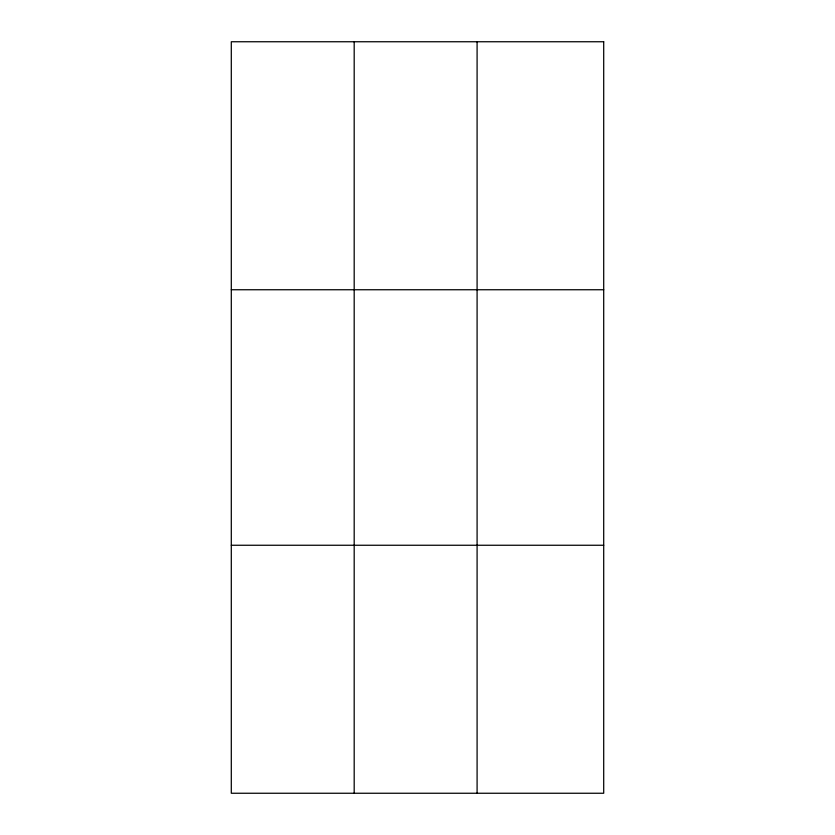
<?xml version="1.0" encoding="UTF-8"?>
<svg xmlns="http://www.w3.org/2000/svg" width="835" height="835" viewBox="0 0 835 835"><rect width="100%" height="100%" fill="white"/><g stroke="black" fill="none" stroke-linecap="round" stroke-linejoin="round"><path stroke-width="1.25" d="M354.186 41.75L354.186 793.25M477.088 41.75L477.088 793.25M231.295 289.745L603.705 289.745M231.295 545.255L603.705 545.255M603.705 41.75L603.705 793.25L231.295 793.25L231.295 41.75L603.705 41.75"/></g></svg>
